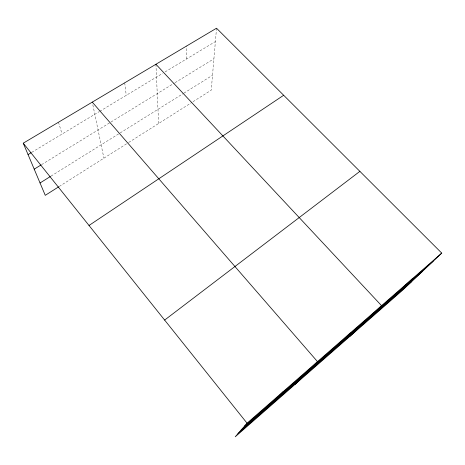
<?xml version="1.0" encoding="UTF-8"?>
<svg xmlns="http://www.w3.org/2000/svg" width="465" height="465" viewBox="0 0 465 465"><rect width="100%" height="100%" fill="white"/><g stroke="black" fill="none" stroke-linecap="round" stroke-linejoin="round"><path stroke-width="0.35" stroke-dasharray="2.33 1.74" d="M186.506 58.991L186.82 45.89M216.521 28.22L211.244 90.158L192.597 101.975M59.264 186.453L128.096 142.842M128.7 142.459L191.993 102.358M51.016 176.113L119.598 133.298M120.208 132.914L183.309 93.523M183.913 93.145L212.511 75.289M41.577 164.633L110.356 122.405M110.972 122.028L174.439 83.055M175.055 82.677L213.917 58.817M31.771 152.328L99.115 111.705M99.731 111.333L162.628 73.394M165.075 71.918L215.382 41.571M58.474 122.231L62.095 134.036M92.831 104.834L103.904 158.17M124.725 82.822L126.248 95.342M155.92 64.263L158.612 123.51"/><path stroke-width="0.7" d="M441.75 253.1L247.06 423.191L235.238 436.78L402.516 290.27L441.75 253.1L216.521 28.22L23.25 143.185L45.256 195.329L58.654 186.837M279.262 395.762L283.144 391.664M294.915 384.514L317.508 361.642L92.268 102.126M344.257 338.95L350.279 333.01M350.011 336.259L381.562 305.679L155.92 64.263M404.533 286.26L412.345 278.791M244.421 426.219L433.153 261.243M241.091 430.049L422.168 271.653M237.981 433.624L411.787 281.488M164.633 320.071L359.881 171.353M89.018 225.461L283.673 95.267M40.037 182.972L50.406 176.497M34.212 169.155L40.961 165.011M28.057 154.572L31.149 152.706M23.25 143.185L247.06 423.191"/></g></svg>
